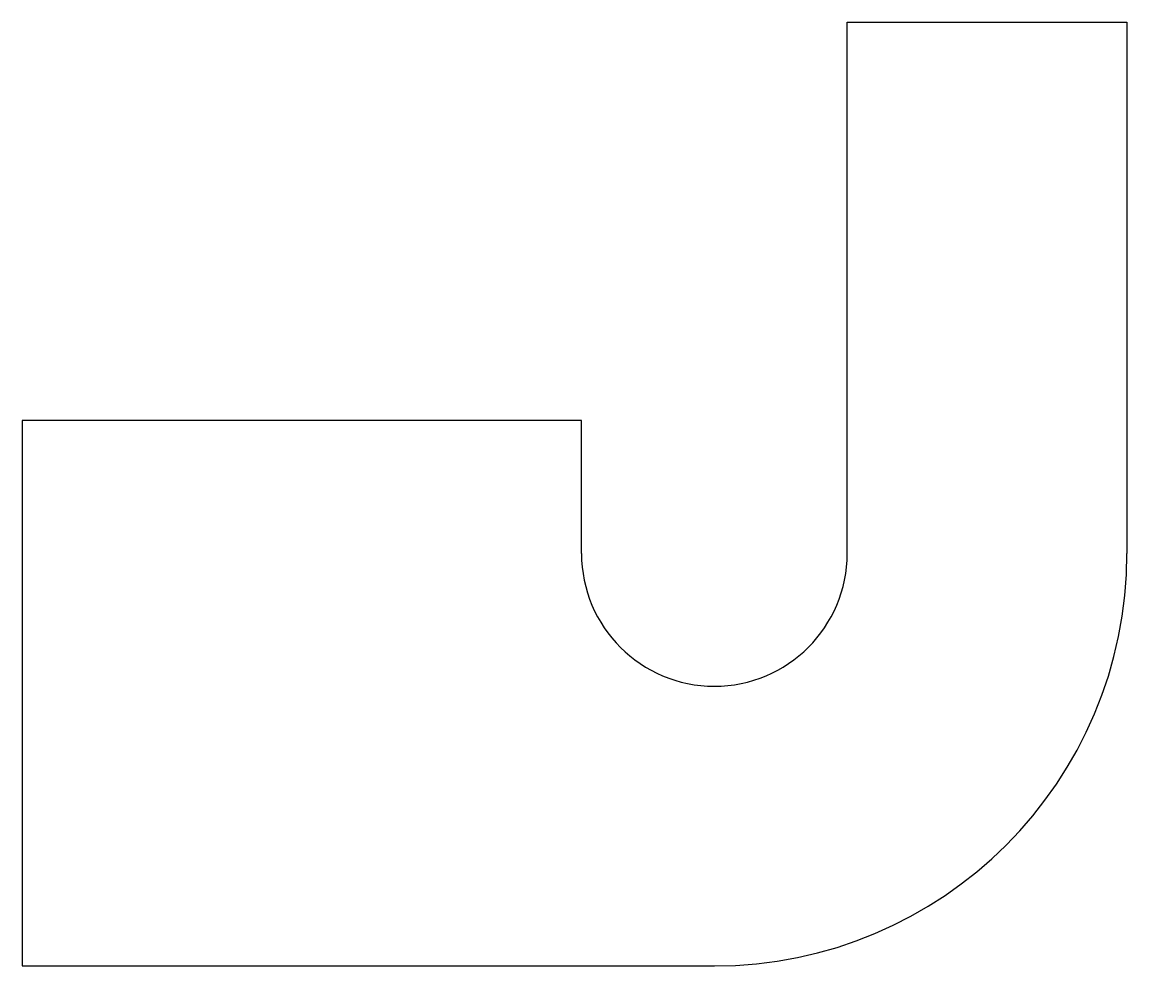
# Model space of a CAD drawing. Header units: millimetres. Extents: x -40 to 39, y -29.5 to 38.
import ezdxf

# ---------------------------------------------------------------- set-up
doc = ezdxf.new("R2010")
doc.units = ezdxf.units.MM

msp = doc.modelspace()

# ---------------------------------------------------------------- linework, layer by layer
for p, q in [((19, -0.5), (19, 38)), ((19, 38), (39, 38)), ((39, 38), (39, 0)), ((0, 9.5), (-40, 9.5)), ((-40, 9.5), (-40, -29.5)), ((0, 0), (0, 9.5)), ((-40, -29.5), (9.5, -29.5))]:
    msp.add_line(p, q)
for radius, start in [(9.5, 180), (29.5, 270)]:
    msp.add_arc((9.5, 0), radius, start, 0)

doc.saveas('drawing.dxf')
